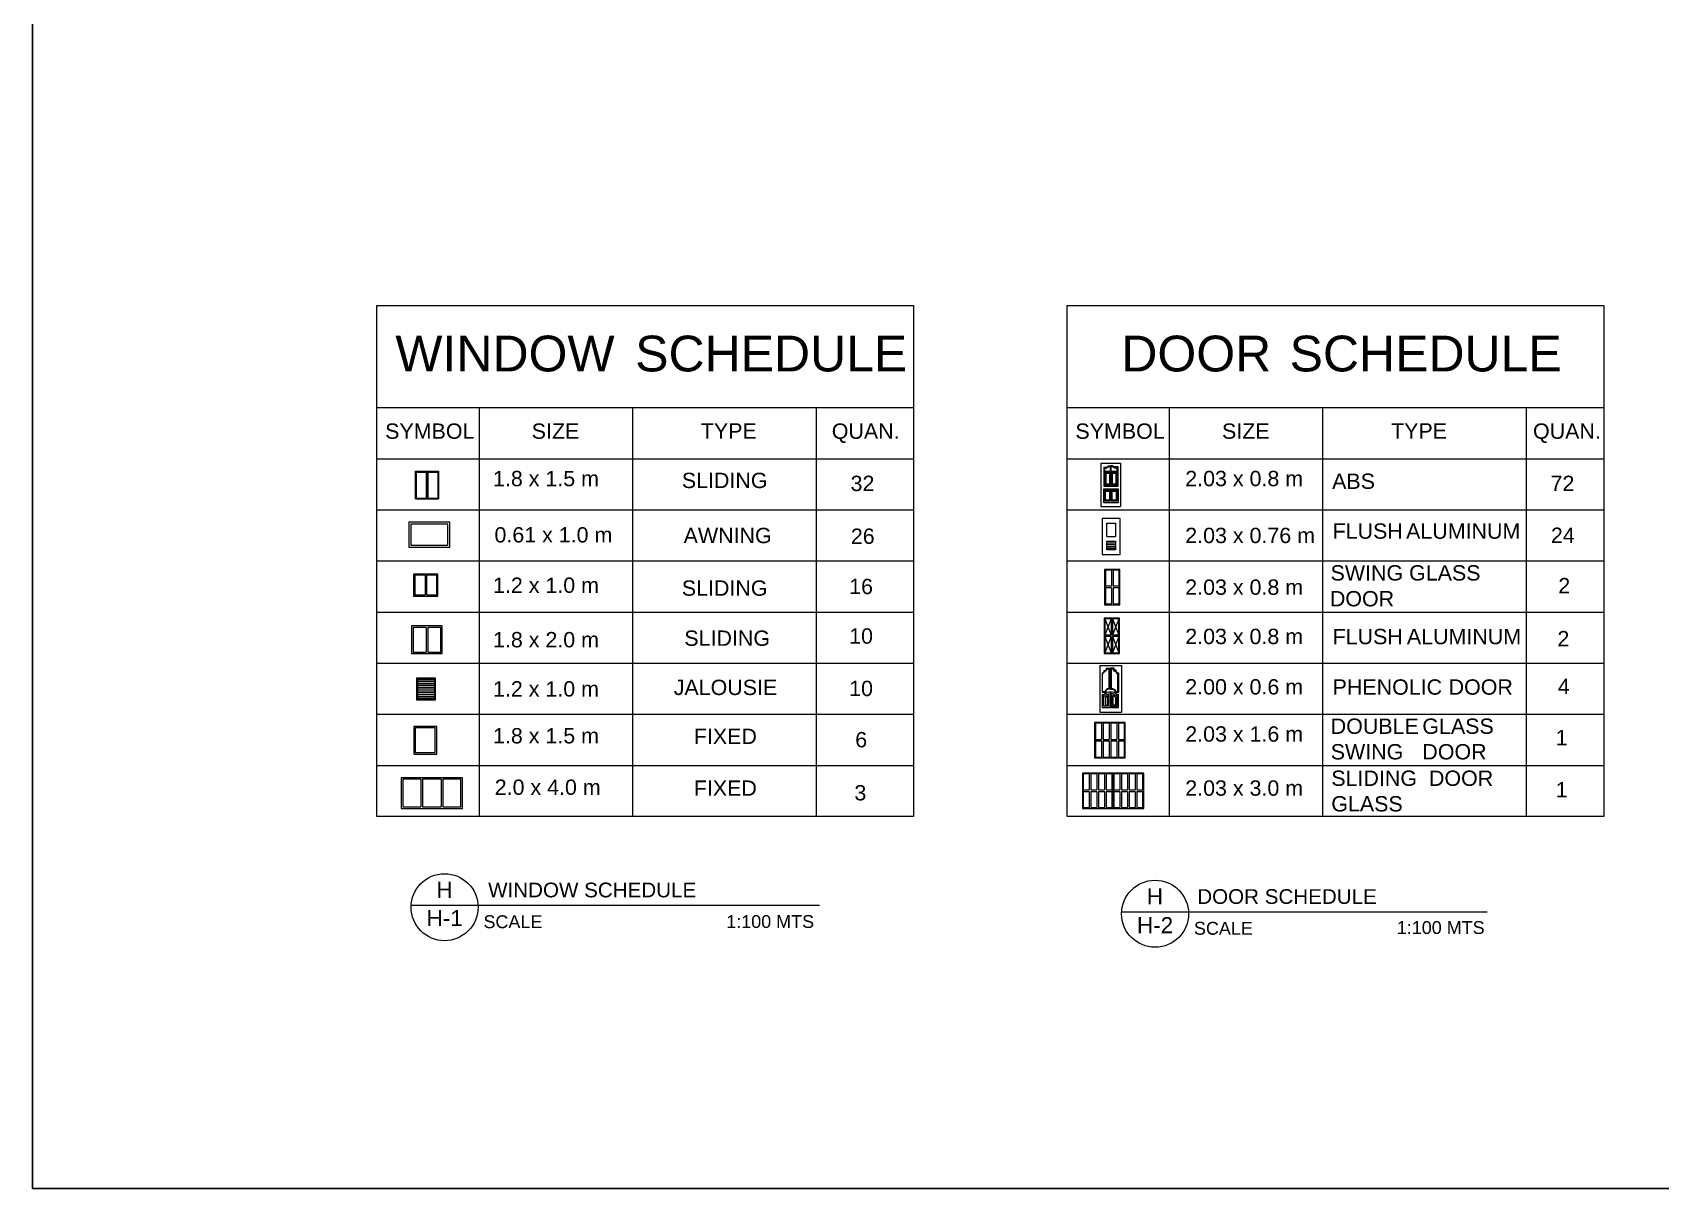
# Model space of a CAD drawing. Header units: millimetres. Extents: x 2391 to 3323, y 1596 to 2537.
# Drawn here: x 2684.7 to 3003.3, y 1595.5 to 1821.7 of the extents above; entities that cross this region are included whole.
import ezdxf

# ---------------------------------------------------------------- set-up
doc = ezdxf.new("R2010")
doc.units = ezdxf.units.MM
for name, color, linetype in [('doors', 31, 'Continuous'), ('LETTERS', 150, 'Continuous'), ('schedule', 110, 'Continuous')]:
    doc.layers.add(name, color=color, linetype=linetype)
doc.styles.get("Standard").update_dxf_attribs({"font": 'arial.ttf'})

msp = doc.modelspace()

# ---------------------------------------------------------------- linework, layer by layer
at = {"color": 11, "true_color": 0xf27172}
for p, q in [((2684.734, 2537.196), (2684.734, 1595.546)), ((2684.734, 1595.546), (3323.401, 1595.546))]:
    msp.add_line(p, q, dxfattribs=at)
at = {"layer": 'doors', "lineweight": 13}
for p, q in [((2893.757, 1737.442), (2897.636, 1737.442)), ((2893.757, 1737.442), (2893.757, 1728.953)), ((2894.332, 1736.663), (2894.332, 1732.894)), ((2894.332, 1736.663), (2894.926, 1736.663)), ((2894.519, 1735.858), (2894.519, 1736.448)), ((2894.519, 1736.448), (2894.895, 1736.448)), ((2895.675, 1735.858), (2895.675, 1736.687)), ((2895.807, 1735.857), (2895.807, 1736.685)), ((2897.171, 1736.719), (2896.428, 1736.719)), ((2896.962, 1736.453), (2896.47, 1736.453)), ((2896.945, 1735.858), (2896.945, 1736.455)), ((2896.962, 1735.857), (2896.962, 1736.453)), ((2897.171, 1732.894), (2897.171, 1736.719)), ((2897.636, 1737.442), (2897.636, 1728.953)), ((2759.681, 1730.43), (2759.681, 1735.83)), ((2759.681, 1735.83), (2764.181, 1735.83)), ((2759.831, 1730.58), (2759.831, 1735.68)), ((2759.831, 1735.68), (2764.031, 1735.68)), ((2761.781, 1735.68), (2761.781, 1730.58)), ((2761.931, 1735.68), (2761.931, 1730.58)), ((2762.081, 1735.68), (2762.081, 1730.58)), ((2764.031, 1735.68), (2764.031, 1730.58)), ((2764.181, 1735.83), (2764.181, 1730.43)), ((2894.332, 1732.894), (2897.171, 1732.894)), ((2894.519, 1735.858), (2895.675, 1735.858)), ((2894.545, 1735.668), (2895.675, 1735.668)), ((2894.545, 1733.095), (2894.545, 1735.668)), ((2895.675, 1733.095), (2894.545, 1733.095)), ((2894.783, 1735.489), (2895.439, 1735.489)), ((2894.783, 1733.311), (2894.783, 1735.489)), ((2895.439, 1733.311), (2894.783, 1733.311)), ((2895.439, 1735.489), (2895.439, 1733.311)), ((2895.675, 1735.668), (2895.675, 1733.095)), ((2895.807, 1735.857), (2896.962, 1735.857)), ((2895.833, 1735.668), (2896.962, 1735.668)), ((2895.833, 1733.095), (2895.833, 1735.668)), ((2896.962, 1733.095), (2895.833, 1733.095)), ((2896.071, 1735.489), (2896.727, 1735.489)), ((2896.071, 1733.311), (2896.071, 1735.489)), ((2896.727, 1733.311), (2896.071, 1733.311)), ((2896.727, 1735.489), (2896.727, 1733.311)), ((2896.962, 1735.668), (2896.962, 1733.095)), ((2759.681, 1730.43), (2764.181, 1730.43)), ((2759.831, 1730.58), (2764.031, 1730.58)), ((2894.323, 1732.385), (2897.18, 1732.385)), ((2894.323, 1729.694), (2894.323, 1732.385)), ((2897.18, 1729.694), (2894.323, 1729.694)), ((2894.529, 1732.174), (2895.623, 1732.174)), ((2894.529, 1730.012), (2894.529, 1732.174)), ((2895.623, 1730.012), (2894.529, 1730.012)), ((2894.709, 1731.96), (2895.466, 1731.96)), ((2894.709, 1730.203), (2894.709, 1731.96)), ((2895.466, 1730.203), (2894.709, 1730.203)), ((2895.466, 1731.96), (2895.466, 1730.203)), ((2895.623, 1732.174), (2895.623, 1730.012)), ((2895.824, 1732.174), (2896.918, 1732.174)), ((2895.824, 1730.012), (2895.824, 1732.174)), ((2896.918, 1730.012), (2895.824, 1730.012)), ((2896.004, 1731.96), (2896.76, 1731.96)), ((2896.004, 1730.203), (2896.004, 1731.96)), ((2896.76, 1730.203), (2896.004, 1730.203)), ((2896.76, 1731.96), (2896.76, 1730.203)), ((2896.918, 1732.174), (2896.918, 1730.012)), ((2897.18, 1732.385), (2897.18, 1729.694)), ((2893.757, 1728.953), (2897.636, 1728.953)), ((2894.034, 1726.571), (2894.034, 1719.571)), ((2897.534, 1726.571), (2894.034, 1726.571)), ((2897.534, 1719.571), (2897.534, 1726.571)), ((2766.361, 1725.884), (2758.361, 1725.884)), ((2758.361, 1725.884), (2758.361, 1721.004)), ((2765.961, 1725.484), (2758.761, 1725.484)), ((2758.761, 1725.484), (2758.761, 1721.404)), ((2765.961, 1721.404), (2765.961, 1725.484)), ((2766.361, 1721.004), (2766.361, 1725.884)), ((2894.909, 1723.071), (2894.909, 1725.696)), ((2894.909, 1725.696), (2896.659, 1725.696)), ((2896.659, 1725.696), (2896.659, 1723.071)), ((2758.361, 1721.004), (2766.361, 1721.004)), ((2758.761, 1721.404), (2765.961, 1721.404)), ((2894.909, 1723.071), (2896.659, 1723.071)), ((2894.909, 1721.321), (2894.909, 1722.196)), ((2894.909, 1722.196), (2896.659, 1722.196)), ((2894.909, 1721.846), (2896.659, 1721.846)), ((2894.909, 1721.496), (2896.659, 1721.496)), ((2894.909, 1720.446), (2894.909, 1721.321)), ((2894.909, 1721.146), (2896.659, 1721.146)), ((2894.909, 1720.796), (2896.659, 1720.796)), ((2896.659, 1720.446), (2894.909, 1720.446)), ((2896.659, 1722.196), (2896.659, 1720.446)), ((2894.034, 1719.571), (2897.534, 1719.571)), ((2764.066, 1715.728), (2759.266, 1715.728)), ((2759.266, 1715.728), (2759.266, 1711.408)), ((2761.546, 1715.488), (2759.506, 1715.488)), ((2759.506, 1715.488), (2759.506, 1711.648)), ((2761.546, 1715.488), (2761.546, 1711.648)), ((2763.826, 1715.488), (2761.786, 1715.488)), ((2761.786, 1715.488), (2761.786, 1711.648)), ((2763.826, 1711.648), (2763.826, 1715.488)), ((2764.066, 1711.408), (2764.066, 1715.728)), ((2897.504, 1716.64), (2894.504, 1716.64)), ((2894.504, 1716.64), (2894.504, 1709.74)), ((2895.854, 1716.49), (2894.654, 1716.49)), ((2894.654, 1716.49), (2894.654, 1713.34)), ((2895.854, 1716.49), (2895.854, 1713.34)), ((2897.354, 1716.49), (2896.154, 1716.49)), ((2896.154, 1716.49), (2896.154, 1713.34)), ((2897.354, 1713.34), (2897.354, 1716.49)), ((2897.504, 1709.74), (2897.504, 1716.64)), ((2759.266, 1711.408), (2764.066, 1711.408)), ((2759.506, 1711.648), (2761.546, 1711.648)), ((2761.786, 1711.648), (2763.826, 1711.648)), ((2895.854, 1713.34), (2894.654, 1713.34)), ((2894.654, 1713.04), (2894.654, 1709.89)), ((2895.854, 1713.04), (2894.654, 1713.04)), ((2895.854, 1713.04), (2895.854, 1709.89)), ((2897.354, 1713.34), (2896.154, 1713.34)), ((2896.154, 1713.04), (2896.154, 1709.89)), ((2897.354, 1713.04), (2896.154, 1713.04)), ((2897.354, 1709.89), (2897.354, 1713.04)), ((2894.504, 1709.74), (2897.504, 1709.74)), ((2894.654, 1709.89), (2895.854, 1709.89)), ((2896.154, 1709.89), (2897.504, 1709.89)), ((2764.898, 1705.573), (2758.898, 1705.573)), ((2758.898, 1705.573), (2758.898, 1700.173)), ((2761.748, 1705.273), (2759.198, 1705.273)), ((2759.198, 1705.273), (2759.198, 1700.473)), ((2761.748, 1705.273), (2761.748, 1700.473)), ((2764.598, 1705.273), (2762.048, 1705.273)), ((2762.048, 1705.273), (2762.048, 1700.473)), ((2764.598, 1700.473), (2764.598, 1705.273)), ((2764.898, 1700.173), (2764.898, 1705.573)), ((2897.423, 1707.101), (2894.423, 1707.101)), ((2894.423, 1707.101), (2894.423, 1700.201)), ((2895.773, 1706.951), (2894.573, 1706.951)), ((2894.573, 1706.951), (2894.573, 1703.801)), ((2894.573, 1706.951), (2895.773, 1703.801)), ((2895.773, 1706.951), (2894.573, 1703.801)), ((2895.773, 1706.951), (2895.773, 1703.801)), ((2897.273, 1706.951), (2896.073, 1706.951)), ((2896.073, 1706.951), (2896.073, 1703.801)), ((2896.073, 1706.951), (2897.273, 1703.801)), ((2897.273, 1706.951), (2896.073, 1703.801)), ((2897.273, 1703.801), (2897.273, 1706.951)), ((2897.423, 1700.201), (2897.423, 1707.101)), ((2895.773, 1703.801), (2894.573, 1703.801)), ((2894.573, 1703.501), (2894.573, 1700.351)), ((2895.773, 1703.501), (2894.573, 1703.501)), ((2894.573, 1703.501), (2895.773, 1700.351)), ((2895.773, 1703.501), (2894.573, 1700.351)), ((2895.773, 1703.501), (2895.773, 1700.351)), ((2897.273, 1703.801), (2896.073, 1703.801)), ((2896.073, 1703.501), (2896.073, 1700.351)), ((2897.273, 1703.501), (2896.073, 1703.501)), ((2896.073, 1703.501), (2897.273, 1700.351)), ((2897.273, 1703.501), (2896.073, 1700.351)), ((2897.273, 1700.351), (2897.273, 1703.501)), ((2758.898, 1700.173), (2764.898, 1700.173)), ((2759.198, 1700.473), (2761.748, 1700.473)), ((2762.048, 1700.473), (2764.598, 1700.473)), ((2893.544, 1697.829), (2897.791, 1697.829)), ((2893.544, 1697.829), (2893.544, 1688.742)), ((2894.423, 1700.201), (2897.423, 1700.201)), ((2894.573, 1700.351), (2895.773, 1700.351)), ((2896.073, 1700.351), (2897.423, 1700.351)), ((2897.791, 1697.829), (2897.791, 1688.742)), ((2759.931, 1691.088), (2759.931, 1695.408)), ((2759.931, 1695.408), (2763.531, 1695.408)), ((2760.111, 1691.268), (2760.111, 1695.228)), ((2760.111, 1695.228), (2763.351, 1695.228)), ((2760.111, 1695.048), (2763.351, 1695.048)), ((2760.111, 1694.688), (2763.351, 1694.688)), ((2763.351, 1695.228), (2763.351, 1691.268)), ((2763.531, 1695.408), (2763.531, 1691.088)), ((2894.016, 1696.364), (2894.016, 1692.611)), ((2894.079, 1692.669), (2894.079, 1696.262)), ((2894.395, 1696.669), (2894.395, 1696.889)), ((2894.395, 1696.889), (2894.663, 1696.889)), ((2894.463, 1696.635), (2894.463, 1696.798)), ((2894.463, 1696.798), (2894.726, 1696.798)), ((2894.855, 1697.129), (2894.855, 1697.306)), ((2894.855, 1697.306), (2895.477, 1697.306)), ((2894.931, 1697.196), (2895.351, 1697.196)), ((2894.931, 1697.12), (2894.931, 1697.196)), ((2895.351, 1697.196), (2895.351, 1693.325)), ((2895.477, 1697.306), (2895.477, 1693.181)), ((2896.36, 1697.322), (2895.663, 1697.322)), ((2895.663, 1697.322), (2895.663, 1693.169)), ((2896.21, 1697.137), (2895.789, 1697.137)), ((2895.789, 1697.137), (2895.789, 1693.267)), ((2896.21, 1697.062), (2896.21, 1697.137)), ((2896.36, 1697.134), (2896.36, 1697.322)), ((2896.677, 1696.74), (2896.414, 1696.74)), ((2896.78, 1696.907), (2896.489, 1696.907)), ((2896.677, 1696.576), (2896.677, 1696.74)), ((2896.78, 1696.682), (2896.78, 1696.907)), ((2897.062, 1692.692), (2897.062, 1696.204)), ((2897.201, 1696.402), (2897.201, 1692.581)), ((2760.111, 1694.328), (2763.351, 1694.328)), ((2760.111, 1693.968), (2763.351, 1693.968)), ((2760.111, 1693.608), (2763.351, 1693.608)), ((2760.111, 1693.248), (2763.351, 1693.248)), ((2760.111, 1692.888), (2763.351, 1692.888)), ((2760.111, 1692.528), (2763.351, 1692.528)), ((2760.111, 1692.168), (2763.351, 1692.168)), ((2760.111, 1692.168), (2763.351, 1692.168)), ((2760.111, 1692.168), (2763.351, 1692.168)), ((2760.111, 1692.168), (2763.351, 1692.168)), ((2760.111, 1692.168), (2763.351, 1692.168)), ((2760.111, 1691.808), (2763.351, 1691.808)), ((2760.111, 1691.448), (2763.351, 1691.448)), ((2894.016, 1692.611), (2894.647, 1692.611)), ((2894.055, 1692.155), (2894.055, 1689.647)), ((2894.055, 1692.155), (2894.446, 1692.155)), ((2894.569, 1692.669), (2894.079, 1692.669)), ((2894.313, 1689.939), (2894.313, 1691.904)), ((2894.313, 1691.904), (2894.648, 1691.904)), ((2894.619, 1691.7), (2894.619, 1690.072)), ((2894.619, 1691.7), (2894.794, 1691.7)), ((2895.099, 1690.072), (2895.099, 1691.93)), ((2895.287, 1689.939), (2895.287, 1692.298)), ((2895.561, 1689.647), (2895.561, 1692.705)), ((2895.716, 1692.706), (2895.716, 1689.633)), ((2895.923, 1689.919), (2895.923, 1692.325)), ((2896.187, 1690.092), (2896.187, 1691.95)), ((2896.667, 1691.72), (2896.492, 1691.72)), ((2896.979, 1691.953), (2896.552, 1691.953)), ((2896.667, 1691.72), (2896.667, 1690.092)), ((2897.201, 1692.581), (2896.727, 1692.581)), ((2897.062, 1692.692), (2896.797, 1692.692)), ((2897.215, 1692.172), (2896.899, 1692.172)), ((2896.979, 1689.919), (2896.979, 1691.953)), ((2897.215, 1689.633), (2897.215, 1692.172)), ((2763.531, 1691.088), (2759.931, 1691.088)), ((2763.351, 1691.268), (2760.111, 1691.268)), ((2893.544, 1688.742), (2897.791, 1688.742)), ((2894.055, 1689.647), (2895.561, 1689.647)), ((2894.313, 1689.939), (2895.287, 1689.939)), ((2894.619, 1690.072), (2895.099, 1690.072)), ((2895.716, 1689.633), (2897.215, 1689.633)), ((2895.923, 1689.919), (2896.979, 1689.919)), ((2896.667, 1690.092), (2896.187, 1690.092)), ((2763.808, 1685.919), (2759.308, 1685.919)), ((2759.308, 1685.919), (2759.308, 1680.519)), ((2763.508, 1685.619), (2759.608, 1685.619)), ((2759.608, 1685.619), (2759.608, 1680.819)), ((2763.508, 1680.819), (2763.508, 1685.619)), ((2763.808, 1680.519), (2763.808, 1685.919)), ((2898.542, 1686.69), (2892.542, 1686.69)), ((2892.542, 1686.69), (2892.542, 1679.79)), ((2893.892, 1686.54), (2892.692, 1686.54)), ((2892.692, 1686.54), (2892.692, 1683.39)), ((2893.892, 1686.54), (2893.892, 1683.39)), ((2895.392, 1686.54), (2894.192, 1686.54)), ((2894.192, 1686.54), (2894.192, 1683.39)), ((2895.392, 1686.54), (2895.392, 1683.39)), ((2896.892, 1686.54), (2895.692, 1686.54)), ((2895.692, 1686.54), (2895.692, 1683.39)), ((2896.892, 1686.54), (2896.892, 1683.39)), ((2898.392, 1686.54), (2897.192, 1686.54)), ((2897.192, 1686.54), (2897.192, 1683.39)), ((2898.392, 1683.39), (2898.392, 1686.54)), ((2898.542, 1679.79), (2898.542, 1686.69)), ((2892.692, 1683.39), (2893.892, 1683.39)), ((2892.692, 1683.09), (2892.692, 1679.94)), ((2892.692, 1683.09), (2893.892, 1683.09)), ((2893.892, 1683.09), (2893.892, 1679.94)), ((2894.192, 1683.39), (2895.392, 1683.39)), ((2894.192, 1683.09), (2894.192, 1679.94)), ((2894.192, 1683.09), (2895.392, 1683.09)), ((2895.392, 1683.09), (2895.392, 1679.94)), ((2895.692, 1683.39), (2896.892, 1683.39)), ((2895.692, 1683.09), (2895.692, 1679.94)), ((2895.692, 1683.09), (2896.892, 1683.09)), ((2896.892, 1683.09), (2896.892, 1679.94)), ((2897.192, 1683.39), (2898.392, 1683.39)), ((2897.192, 1683.09), (2897.192, 1679.94)), ((2897.192, 1683.09), (2898.392, 1683.09)), ((2898.392, 1679.94), (2898.392, 1683.09)), ((2759.308, 1680.519), (2763.808, 1680.519)), ((2759.608, 1680.819), (2763.508, 1680.819)), ((2892.542, 1679.79), (2898.542, 1679.79)), ((2892.692, 1679.94), (2893.892, 1679.94)), ((2894.192, 1679.94), (2895.392, 1679.94)), ((2895.692, 1679.94), (2896.892, 1679.94)), ((2897.192, 1679.94), (2898.392, 1679.94)), ((2768.863, 1675.876), (2756.863, 1675.876)), ((2756.863, 1675.876), (2756.863, 1669.876)), ((2760.703, 1675.576), (2757.163, 1675.576)), ((2757.163, 1675.576), (2757.163, 1670.176)), ((2760.703, 1675.576), (2760.703, 1670.176)), ((2764.693, 1675.576), (2761.003, 1675.576)), ((2761.003, 1675.576), (2761.003, 1670.176)), ((2764.693, 1675.576), (2764.693, 1670.176)), ((2768.563, 1675.576), (2764.993, 1675.576)), ((2764.993, 1675.576), (2764.993, 1670.176)), ((2768.563, 1670.176), (2768.563, 1675.576)), ((2768.863, 1669.876), (2768.863, 1675.876)), ((2896.154, 1676.792), (2890.154, 1676.792)), ((2890.154, 1676.792), (2890.154, 1669.892)), ((2891.504, 1676.642), (2890.304, 1676.642)), ((2890.304, 1676.642), (2890.304, 1673.492)), ((2891.504, 1676.642), (2891.504, 1673.492)), ((2893.004, 1676.642), (2891.804, 1676.642)), ((2891.804, 1676.642), (2891.804, 1673.492)), ((2893.004, 1676.642), (2893.004, 1673.492)), ((2894.504, 1676.642), (2893.304, 1676.642)), ((2893.304, 1676.642), (2893.304, 1673.492)), ((2894.504, 1676.642), (2894.504, 1673.492)), ((2896.004, 1676.642), (2894.804, 1676.642)), ((2894.804, 1676.642), (2894.804, 1673.492)), ((2896.004, 1673.492), (2896.004, 1676.642)), ((2896.154, 1669.892), (2896.154, 1676.792)), ((2902.154, 1676.792), (2896.154, 1676.792)), ((2896.154, 1676.792), (2896.154, 1669.892)), ((2897.504, 1676.642), (2896.304, 1676.642)), ((2896.304, 1676.642), (2896.304, 1673.492)), ((2897.504, 1676.642), (2897.504, 1673.492)), ((2899.004, 1676.642), (2897.804, 1676.642)), ((2897.804, 1676.642), (2897.804, 1673.492)), ((2899.004, 1676.642), (2899.004, 1673.492)), ((2900.504, 1676.642), (2899.304, 1676.642)), ((2899.304, 1676.642), (2899.304, 1673.492)), ((2900.504, 1676.642), (2900.504, 1673.492)), ((2902.004, 1676.642), (2900.804, 1676.642)), ((2900.804, 1676.642), (2900.804, 1673.492)), ((2902.004, 1673.492), (2902.004, 1676.642)), ((2902.154, 1669.892), (2902.154, 1676.792)), ((2890.304, 1673.492), (2891.504, 1673.492)), ((2890.304, 1673.192), (2890.304, 1670.042)), ((2890.304, 1673.192), (2891.504, 1673.192)), ((2891.504, 1673.192), (2891.504, 1670.042)), ((2891.804, 1673.492), (2893.004, 1673.492)), ((2891.804, 1673.192), (2891.804, 1670.042)), ((2891.804, 1673.192), (2893.004, 1673.192)), ((2893.004, 1673.192), (2893.004, 1670.042)), ((2893.304, 1673.492), (2894.504, 1673.492)), ((2893.304, 1673.192), (2893.304, 1670.042)), ((2893.304, 1673.192), (2894.504, 1673.192)), ((2894.504, 1673.192), (2894.504, 1670.042)), ((2894.804, 1673.492), (2896.004, 1673.492)), ((2894.804, 1673.192), (2894.804, 1670.042)), ((2894.804, 1673.192), (2896.004, 1673.192)), ((2896.004, 1670.042), (2896.004, 1673.192)), ((2896.304, 1673.492), (2897.504, 1673.492)), ((2896.304, 1673.192), (2896.304, 1670.042)), ((2896.304, 1673.192), (2897.504, 1673.192)), ((2897.504, 1673.192), (2897.504, 1670.042)), ((2897.804, 1673.492), (2899.004, 1673.492)), ((2897.804, 1673.192), (2897.804, 1670.042)), ((2897.804, 1673.192), (2899.004, 1673.192)), ((2899.004, 1673.192), (2899.004, 1670.042)), ((2899.304, 1673.492), (2900.504, 1673.492)), ((2899.304, 1673.192), (2899.304, 1670.042)), ((2899.304, 1673.192), (2900.504, 1673.192)), ((2900.504, 1673.192), (2900.504, 1670.042)), ((2900.804, 1673.492), (2902.004, 1673.492)), ((2900.804, 1673.192), (2900.804, 1670.042)), ((2900.804, 1673.192), (2902.004, 1673.192)), ((2902.004, 1670.042), (2902.004, 1673.192)), ((2756.863, 1669.876), (2768.863, 1669.876)), ((2757.163, 1670.176), (2760.703, 1670.176)), ((2761.003, 1670.176), (2764.693, 1670.176)), ((2764.993, 1670.176), (2768.563, 1670.176)), ((2890.154, 1669.892), (2896.154, 1669.892)), ((2890.304, 1670.042), (2891.504, 1670.042)), ((2891.804, 1670.042), (2893.004, 1670.042)), ((2893.304, 1670.042), (2894.504, 1670.042)), ((2894.804, 1670.042), (2896.004, 1670.042)), ((2896.154, 1669.892), (2902.154, 1669.892)), ((2896.304, 1670.042), (2897.504, 1670.042)), ((2897.804, 1670.042), (2899.004, 1670.042)), ((2899.304, 1670.042), (2900.504, 1670.042)), ((2900.804, 1670.042), (2902.004, 1670.042))]:
    msp.add_line(p, q, dxfattribs=at)
for centre, radius, start, end in [((2895.559, 1735.674), 1.02, 83.51584, 130.64598), ((2895.718, 1735.587), 1.336, 57.91498, 126.35766), ((2895.938, 1735.997), 0.701, 40.63917, 100.79089), ((2893.874, 1696.928), 0.582, 284.14816, 333.5718), ((2893.933, 1696.797), 0.555, 285.26442, 342.99528), ((2894.341, 1697.344), 0.557, 305.24114, 337.37409), ((2894.498, 1697.17), 0.436, 301.63793, 353.48171), ((2896.643, 1697.111), 0.436, 186.51829, 238.36207), ((2896.68, 1697.165), 0.321, 185.44381, 233.48556), ((2897.208, 1696.738), 0.555, 197.00472, 254.73558), ((2897.194, 1696.848), 0.446, 201.86525, 270.86975), ((2895.752, 1690.911), 1.804, 96.08879, 136.40446), ((2895.366, 1692.513), 0.812, 91.05907, 168.97945), ((2895.367, 1692.452), 0.737, 81.44873, 167.49669), ((2895.345, 1691.489), 0.811, 94.11843, 149.24122), ((2895.2, 1691.48), 0.461, 102.61009, 151.56539), ((2895.799, 1692.157), 1.021, 24.5446, 97.61954), ((2895.54, 1690.739), 1.975, 46.53463, 84.89317), ((2895.902, 1692.294), 0.979, 23.97612, 96.62942), ((2895.918, 1691.599), 0.726, 29.17182, 89.63068), ((2896.086, 1691.5), 0.461, 28.43461, 77.38991)]:
    msp.add_arc(centre, radius, start, end, dxfattribs=at)
at = {"layer": 'LETTERS', "lineweight": 13}
for p, q in [((2758.814, 1650.953), (2838.711, 1650.953)), ((2897.837, 1649.67), (2969.373, 1649.67))]:
    msp.add_line(p, q, dxfattribs=at)
for centre in [(2765.354, 1650.562), (2904.378, 1649.278)]:
    msp.add_circle(centre, 6.552, dxfattribs=at)
at = {"layer": 'schedule', "lineweight": 13}
for p, q in [((2752.096, 1768.296), (2857.096, 1768.296)), ((2752.096, 1668.296), (2752.096, 1768.296)), ((2857.096, 1768.296), (2857.096, 1668.296)), ((2887.161, 1768.296), (2992.161, 1768.296)), ((2887.161, 1668.296), (2887.161, 1768.296)), ((2992.161, 1768.296), (2992.161, 1668.296)), ((2752.096, 1748.296), (2857.096, 1748.296)), ((2772.096, 1748.296), (2772.096, 1668.296)), ((2802.096, 1748.296), (2802.096, 1668.296)), ((2838.096, 1748.296), (2838.096, 1668.296)), ((2887.161, 1748.296), (2992.161, 1748.296)), ((2907.161, 1748.296), (2907.161, 1668.296)), ((2937.161, 1748.296), (2937.161, 1668.296)), ((2977.023, 1748.296), (2977.023, 1668.296)), ((2752.096, 1738.296), (2857.096, 1738.296)), ((2887.161, 1738.296), (2992.161, 1738.296)), ((2752.096, 1728.296), (2857.096, 1728.296)), ((2887.161, 1728.296), (2992.161, 1728.296)), ((2752.096, 1718.296), (2857.096, 1718.296)), ((2887.161, 1718.296), (2992.161, 1718.296)), ((2752.096, 1708.296), (2857.096, 1708.296)), ((2887.161, 1708.296), (2992.161, 1708.296)), ((2752.096, 1698.296), (2857.096, 1698.296)), ((2887.161, 1698.296), (2992.161, 1698.296)), ((2752.096, 1688.296), (2857.096, 1688.296)), ((2887.161, 1688.296), (2992.161, 1688.296)), ((2752.096, 1678.296), (2857.096, 1678.296)), ((2887.161, 1678.296), (2992.161, 1678.296)), ((2857.096, 1668.296), (2752.096, 1668.296)), ((2992.161, 1668.296), (2887.161, 1668.296))]:
    msp.add_line(p, q, dxfattribs=at)

# ---------------------------------------------------------------- texts
at = {"layer": 'LETTERS'}
for s, height, p in [('H', 3.145, (2763.753, 1652.383)), ('WINDOW SCHEDULE', 2.88288, (2773.875, 1652.489)), ('H', 3.145, (2902.776, 1651.099)), ('DOOR SCHEDULE', 2.88288, (2912.636, 1651.205)), ('H-1', 3.145, (2761.829, 1646.855)), ('SCALE', 2.516, (2772.963, 1646.46)), ('          1:100 MTS', 2.51597, (2810.704, 1646.497)), ('H-2', 3.145, (2900.838, 1645.468)), ('SCALE', 2.516, (2911.986, 1645.176)), ('          1:100 MTS', 2.51597, (2941.912, 1645.32))]:
    msp.add_text(s, height=height, dxfattribs=at).set_placement(p)
at = {"layer": 'schedule'}
for s, p in [('SYMBOL', (2753.732, 1742.187)), ('SIZE', (2782.406, 1742.189)), ('TYPE', (2815.493, 1742.24)), ('QUAN.', (2841.12, 1742.187)), ('SYMBOL', (2888.796, 1742.187)), ('SIZE', (2917.471, 1742.189)), ('TYPE', (2950.557, 1742.24)), ('QUAN.', (2978.337, 1742.187)), ('1.8 x 1.5 m', (2774.837, 1732.917)), ('SLIDING', (2811.779, 1732.551)), ('32', (2844.803, 1731.971)), ('2.03 x 0.8 m', (2910.285, 1732.917)), ('ABS', (2939.024, 1732.388)), ('72', (2981.763, 1731.971)), ('0.61 x 1.0 m', (2775.119, 1721.904)), ('AWNING', (2812.131, 1721.774)), ('26', (2844.856, 1721.633)), ('2.03 x 0.76 m', (2910.285, 1721.788)), ('24', (2981.838, 1721.824)), ('SWING GLASS', (2938.721, 1714.464)), ('1.2 x 1.0 m', (2774.837, 1712.05)), ('SLIDING', (2811.779, 1711.487)), ('16', (2844.523, 1711.805)), ('2.03 x 0.8 m', (2910.285, 1711.669)), ('2', (2983.275, 1711.961)), ('DOOR', (2938.586, 1709.411)), ('1.8 x 2.0 m', (2774.837, 1701.394)), ('SLIDING', (2812.27, 1701.689)), ('10', (2844.523, 1702.11)), ('2.03 x 0.8 m', (2910.285, 1702.031)), ('2', (2983.106, 1701.591)), ('1.2 x 1.0 m', (2774.837, 1691.775)), ('JALOUSIE', (2810.192, 1692.063)), ('10', (2844.523, 1691.859)), ('2.00 x 0.6 m', (2910.285, 1692.174)), ('4', (2983.175, 1692.245)), ('1.8 x 1.5 m', (2774.837, 1682.599)), ('FIXED', (2814.124, 1682.482)), ('2.03 x 1.6 m', (2910.285, 1682.943)), ('1', (2982.772, 1682.249)), ('6', (2845.709, 1681.832)), ('2.0 x 4.0 m', (2775.17, 1672.532)), ('FIXED', (2814.117, 1672.348)), ('3', (2845.543, 1671.454)), ('2.03 x 3.0 m', (2910.285, 1672.369)), ('1', (2982.772, 1672.048))]:
    msp.add_text(s, height=3, dxfattribs=at).set_placement(p)
at = {"layer": 'schedule', "lineweight": 13, "attachment_point": 1}
for s, insert, char_height, width in [('WINDOW ', (2755.723, 1762.366), 7, 10.07562), ('SCHEDULE', (2802.652, 1762.366), 7, 10.07562), ('DOOR ', (2897.776, 1762.366), 7, 20.4261), ('SCHEDULE', (2930.702, 1762.366), 7, 20.4261), ('FLUSH ', (2939.121, 1725.642), 3, 6.09213), ('ALUMINUM', (2953.498, 1725.642), 3, 6.09213), ('FLUSH ', (2939.121, 1705.006), 3, 6.09213), ('ALUMINUM', (2953.653, 1705.006), 3, 6.09213), ('PHENOLIC ', (2939.121, 1695.132), 3, 6.09213), ('DOOR', (2961.821, 1695.132), 3, 6.09213), ('DOUBLE SWING ', (2938.753, 1687.468), 3, 3.78688), ('GLASS DOOR', (2956.677, 1687.468), 3, 3.78688), ('SLIDING GLASS ', (2938.865, 1677.291), 3, 3.29474), ('DOOR', (2957.969, 1677.291), 3, 3.29474)]:
    msp.add_mtext(s, dxfattribs=dict(at, insert=insert, char_height=char_height, width=width))

doc.saveas('drawing.dxf')
